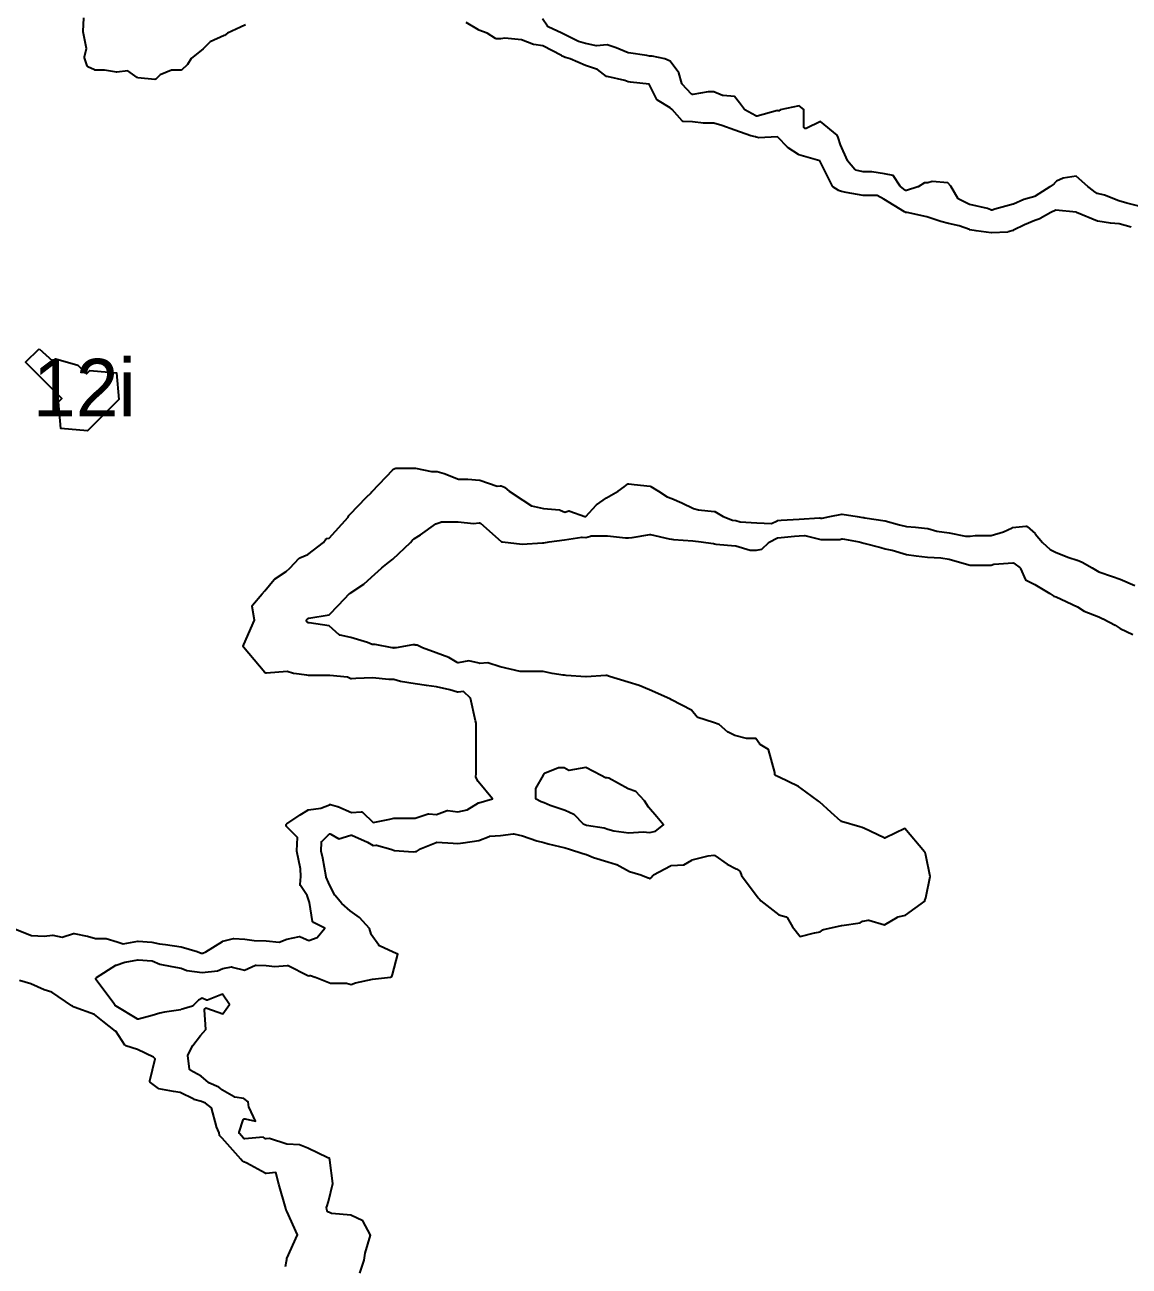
# Model space of a CAD drawing. Header units: millimetres. Extents: x 0 to 500, y 0 to 700.
# Drawn here: x 308.2 to 356.2, y 426.8 to 480.7 of the extents above; entities that cross this region are included whole.
import ezdxf
from ezdxf.enums import TextEntityAlignment as Align

# ---------------------------------------------------------------- set-up
doc = ezdxf.new("R2010")
doc.units = ezdxf.units.MM
doc.layers.add('CORTE', color=1, linetype='Continuous')
doc.layers.add('GRABADO', color=5, linetype='Continuous')

msp = doc.modelspace()

# ---------------------------------------------------------------- linework, layer by layer
at = {"layer": 'CORTE'}
for points in [[(317.796, 480.749), (317.79, 480.746), (317.57, 480.645), (317.009, 480.385), (316.875, 480.285), (316.868, 480.28), (316.263, 480.008), (315.956, 479.701), (315.953, 479.699), (315.44, 479.288), (315.273, 479.02), (315.271, 479.017), (315.266, 479.011), (315.261, 479.006), (315.028, 478.797), (315.023, 478.792), (315.011, 478.785), (315.005, 478.782), (315.002, 478.781), (314.996, 478.779), (314.987, 478.778), (314.98, 478.777), (314.587, 478.777), (314.094, 478.58), (313.915, 478.401), (313.912, 478.398), (313.905, 478.392), (313.898, 478.388), (313.889, 478.384), (313.878, 478.381), (313.867, 478.379), (313.858, 478.379), (313.117, 478.453), (313.109, 478.454), (313.097, 478.458), (313.088, 478.462), (313.083, 478.465), (312.679, 478.749), (312.206, 478.695), (312.199, 478.694), (312.19, 478.695), (311.665, 478.785), (311.266, 478.785), (311.257, 478.786), (311.249, 478.788), (311.242, 478.792), (310.954, 478.926), (310.948, 478.929), (310.94, 478.934), (310.933, 478.94), (310.929, 478.945), (310.926, 478.948), (310.921, 478.954), (310.916, 478.964), (310.914, 478.97), (310.803, 479.314), (310.8, 479.321), (310.799, 479.331), (310.799, 479.336), (310.799, 479.341), (310.799, 479.349), (310.8, 479.355), (310.884, 479.714), (310.743, 480.437), (310.742, 480.442), (310.742, 480.447), (310.742, 480.452), (310.776, 481.058)], [(356.245, 471.965), (355.725, 472.112), (355.352, 472.138), (355.349, 472.139), (354.8, 472.221), (354.792, 472.222), (354.783, 472.226), (353.875, 472.6), (353.868, 472.604), (353.862, 472.608), (352.971, 472.701), (352.762, 472.602), (352.291, 472.334), (352.286, 472.332), (352.281, 472.33), (352.059, 472.257), (351.617, 472.065), (351.138, 471.825), (351.134, 471.823), (351.129, 471.822), (350.901, 471.753), (350.896, 471.752), (350.889, 471.751), (350.181, 471.722), (350.176, 471.722), (350.172, 471.722), (349.51, 471.804), (349.238, 471.851), (349.231, 471.852), (349.227, 471.854), (348.781, 472.026), (348.31, 472.124), (347.987, 472.209), (347.985, 472.209), (347.381, 472.407), (346.514, 472.596), (346.485, 472.604), (346.481, 472.603), (346.477, 472.603), (346.469, 472.603), (346.462, 472.604), (346.455, 472.605), (346.449, 472.607), (346.442, 472.61), (346.433, 472.615), (346.411, 472.632), (345.51, 473.172), (345.217, 473.332), (344.616, 473.332), (344.609, 473.333), (343.878, 473.47), (343.877, 473.47), (343.676, 473.514), (343.541, 473.553), (343.535, 473.556), (343.528, 473.559), (343.523, 473.562), (343.296, 473.72), (343.293, 473.722), (343.285, 473.728), (343.278, 473.737), (343.276, 473.74), (343.274, 473.744), (342.741, 474.81), (342.725, 474.837), (341.818, 475.109), (341.809, 475.112), (341.802, 475.116), (341.353, 475.405), (341.346, 475.41), (341.342, 475.415), (340.885, 475.891), (340.059, 475.848), (340.052, 475.848), (340.042, 475.849), (340.035, 475.851), (339.971, 475.872), (339.932, 475.879), (339.929, 475.88), (339.736, 475.932), (339.038, 476.176), (338.48, 476.371), (338.126, 476.473), (337.681, 476.473), (337.676, 476.474), (337.204, 476.534), (336.799, 476.552), (336.791, 476.552), (336.779, 476.555), (336.77, 476.559), (336.763, 476.563), (336.759, 476.566), (336.752, 476.571), (336.748, 476.576), (336.311, 477.064), (336.237, 477.143), (335.676, 477.479), (335.671, 477.482), (335.666, 477.487), (335.659, 477.493), (335.654, 477.5), (335.653, 477.501), (335.65, 477.506), (335.319, 478.168), (334.505, 478.253), (334.42, 478.267), (334.414, 478.267), (334.406, 478.27), (334.403, 478.271), (334.259, 478.334), (333.489, 478.497), (333.484, 478.498), (333.475, 478.501), (333.467, 478.505), (333.461, 478.509), (333.081, 478.805), (332.552, 478.978), (332.549, 478.979), (331.887, 479.268), (331.682, 479.328), (331.676, 479.329), (331.671, 479.332), (331.62, 479.357), (331.508, 479.408), (331.506, 479.409), (330.702, 479.831), (330.309, 479.89), (330.303, 479.891), (330.295, 479.893), (329.782, 480.098), (329.05, 480.163), (328.877, 480.145), (328.677, 480.145), (328.67, 480.146), (328.66, 480.148), (328.652, 480.152), (328.647, 480.154), (328.643, 480.156), (328.289, 480.383), (327.921, 480.518), (327.915, 480.521), (327.909, 480.524), (327.368, 480.849)], [(307.66, 441.532), (308.509, 441.206), (309.052, 441.18), (309.413, 441.225), (309.417, 441.225), (309.422, 441.225), (309.432, 441.225), (309.83, 441.126), (310.325, 441.291), (310.33, 441.293), (310.337, 441.294), (310.346, 441.294), (310.355, 441.294), (310.36, 441.293), (310.925, 441.18), (310.928, 441.179), (311.283, 441.079), (311.724, 441.079), (311.731, 441.078), (311.736, 441.077), (311.741, 441.077), (312.221, 440.926), (312.483, 440.844), (313.113, 440.955), (313.12, 440.956), (313.128, 440.956), (313.721, 440.914), (313.726, 440.913), (314.063, 440.841), (314.32, 440.817), (314.994, 440.708), (314.998, 440.707), (315.696, 440.503), (315.868, 440.439), (315.906, 440.434), (315.941, 440.437), (316.077, 440.498), (316.791, 440.949), (316.797, 440.952), (316.806, 440.956), (316.811, 440.957), (317.268, 441.073), (317.272, 441.074), (317.279, 441.075), (317.286, 441.075), (317.764, 441.051), (317.767, 441.05), (318.167, 440.99), (318.689, 440.966), (319.261, 440.913), (319.585, 441.043), (319.592, 441.045), (320.138, 441.154), (320.143, 441.155), (320.15, 441.155), (320.157, 441.155), (320.166, 441.154), (320.177, 441.15), (320.54, 440.992), (320.906, 441.112), (321.244, 441.518), (320.743, 441.766), (320.738, 441.769), (320.732, 441.773), (320.726, 441.778), (320.722, 441.782), (320.718, 441.786), (320.713, 441.794), (320.709, 441.802), (320.707, 441.807), (320.705, 441.812), (320.704, 441.818), (320.567, 442.637), (320.468, 442.934), (320.177, 443.371), (320.175, 443.375), (320.172, 443.38), (320.168, 443.389), (320.166, 443.399), (320.165, 443.404), (320.165, 443.411), (320.165, 443.417), (320.195, 443.768), (320.181, 444.094), (320.026, 444.867), (320.026, 444.872), (320.026, 444.877), (320.045, 445.462), (319.575, 445.939), (319.571, 445.944), (319.569, 445.948), (319.565, 445.953), (319.56, 445.963), (319.557, 445.977), (319.556, 445.985), (319.556, 445.99), (319.556, 445.997), (319.557, 446.004), (319.559, 446.011), (319.561, 446.019), (319.565, 446.026), (319.568, 446.031), (319.574, 446.039), (319.58, 446.045), (319.581, 446.046), (319.586, 446.05), (320.173, 446.438), (320.497, 446.651), (320.502, 446.654), (320.508, 446.657), (320.513, 446.659), (320.52, 446.661), (320.526, 446.662), (321.07, 446.727), (321.435, 446.884), (321.44, 446.885), (321.445, 446.887), (321.455, 446.889), (321.465, 446.889), (321.472, 446.888), (321.479, 446.887), (321.79, 446.807), (321.795, 446.805), (322.401, 446.548), (322.813, 446.577), (322.818, 446.577), (322.825, 446.577), (322.834, 446.575), (322.842, 446.573), (322.847, 446.571), (322.854, 446.567), (322.862, 446.561), (322.866, 446.558), (323.338, 446.117), (324.061, 446.262), (324.227, 446.295), (324.232, 446.296), (324.239, 446.296), (325.156, 446.296), (325.721, 446.485), (325.726, 446.486), (325.733, 446.487), (325.742, 446.488), (325.747, 446.488), (326.084, 446.455), (326.546, 446.633), (326.552, 446.635), (326.561, 446.637), (326.569, 446.637), (326.573, 446.637), (326.579, 446.637), (327.018, 446.567), (327.416, 446.662), (327.91, 446.958), (327.912, 446.959), (327.919, 446.963), (327.925, 446.965), (328.511, 447.141), (327.888, 447.888), (327.882, 447.896), (327.878, 447.904), (327.799, 448.094), (327.798, 448.098), (327.796, 448.103), (327.794, 448.113), (327.794, 448.123), (327.802, 448.216), (327.802, 450.43), (327.786, 450.526), (327.563, 451.509), (327.262, 451.792), (327.024, 451.771), (327.018, 451.771), (327.013, 451.772), (327.009, 451.772), (327.002, 451.773), (326.666, 451.878), (326.081, 451.995), (325.646, 452.06), (325.157, 452.134), (324.525, 452.228), (324.521, 452.229), (324.517, 452.23), (324.229, 452.326), (324.022, 452.326), (323.313, 452.389), (322.582, 452.356), (322.39, 452.348), (322.386, 452.348), (322.379, 452.348), (322.37, 452.35), (322.36, 452.353), (322.228, 452.418), (321.459, 452.497), (320.534, 452.497), (320.53, 452.497), (320.46, 452.504), (319.888, 452.585), (319.883, 452.586), (319.602, 452.665), (318.703, 452.602), (318.686, 452.601), (318.681, 452.601), (318.674, 452.601), (318.666, 452.603), (318.66, 452.604), (318.655, 452.606), (318.65, 452.609), (318.639, 452.615), (318.632, 452.622), (318.628, 452.625), (317.711, 453.726), (317.709, 453.729), (317.706, 453.733), (317.703, 453.74), (317.699, 453.748), (317.696, 453.76), (317.695, 453.771), (317.696, 453.778), (317.697, 453.784), (317.698, 453.791), (317.7, 453.798), (317.702, 453.802), (317.722, 453.843), (318.189, 454.893), (318.088, 455.495), (318.087, 455.501), (318.087, 455.513), (318.088, 455.524), (318.091, 455.531), (318.093, 455.538), (318.096, 455.545), (318.099, 455.549), (318.102, 455.554), (318.51, 456.043), (318.512, 456.045), (318.628, 456.164), (319.039, 456.658), (319.043, 456.662), (319.05, 456.669), (319.055, 456.672), (319.563, 457.011), (319.722, 457.159), (320.127, 457.585), (320.132, 457.589), (320.138, 457.594), (320.143, 457.597), (320.148, 457.6), (320.498, 457.752), (321.176, 458.27), (321.277, 458.411), (321.279, 458.415), (321.288, 458.424), (321.298, 458.431), (321.308, 458.436), (321.315, 458.439), (321.318, 458.44), (321.423, 458.463), (322.251, 459.366), (322.263, 459.414), (322.264, 459.419), (322.267, 459.426), (322.272, 459.434), (322.276, 459.44), (322.28, 459.444), (322.335, 459.501), (323.031, 460.216), (323.258, 460.443), (323.272, 460.463), (323.288, 460.485), (323.291, 460.49), (324.187, 461.431), (324.191, 461.435), (324.2, 461.442), (324.205, 461.445), (324.208, 461.447), (324.316, 461.495), (324.321, 461.497), (324.331, 461.5), (324.34, 461.501), (324.344, 461.501), (325.17, 461.501), (325.174, 461.501), (325.18, 461.501), (325.871, 461.35), (326.1, 461.35), (326.107, 461.349), (326.112, 461.348), (326.417, 461.263), (326.421, 461.262), (327.035, 461.016), (327.441, 461.016), (327.954, 460.972), (327.96, 460.971), (327.968, 460.969), (328.719, 460.712), (328.866, 460.732), (328.873, 460.732), (328.88, 460.732), (328.885, 460.731), (328.892, 460.73), (328.899, 460.728), (329.039, 460.671), (329.044, 460.669), (329.049, 460.666), (329.055, 460.662), (329.243, 460.501), (329.841, 460.102), (330.209, 459.856), (330.737, 459.751), (331.429, 459.682), (331.438, 459.681), (331.447, 459.678), (331.449, 459.677), (331.657, 459.589), (331.829, 459.637), (331.835, 459.638), (331.844, 459.64), (331.851, 459.64), (331.859, 459.639), (331.866, 459.638), (331.87, 459.636), (332.519, 459.403), (332.565, 459.397), (333.024, 459.893), (333.03, 459.899), (333.035, 459.903), (333.463, 460.203), (333.466, 460.204), (333.966, 460.504), (334.237, 460.681), (334.384, 460.805), (334.39, 460.81), (334.396, 460.813), (334.4, 460.815), (334.409, 460.819), (334.424, 460.822), (334.434, 460.822), (334.438, 460.822), (334.672, 460.793), (335.369, 460.71), (335.376, 460.708), (335.381, 460.707), (335.389, 460.704), (335.722, 460.504), (336.102, 460.251), (336.307, 460.184), (336.31, 460.183), (336.742, 459.995), (336.744, 459.994), (337.238, 459.747), (337.456, 459.681), (338.145, 459.622), (338.153, 459.621), (338.163, 459.618), (338.17, 459.615), (338.174, 459.613), (338.534, 459.397), (338.94, 459.234), (339.074, 459.222), (339.078, 459.221), (339.081, 459.22), (339.272, 459.167), (339.994, 459.126), (340.637, 459.089), (340.882, 459.213), (340.889, 459.217), (340.901, 459.22), (340.907, 459.221), (341.051, 459.235), (341.838, 459.283), (342.71, 459.337), (342.715, 459.337), (342.722, 459.336), (342.728, 459.335), (342.777, 459.324), (342.827, 459.324), (343.169, 459.403), (343.68, 459.505), (343.687, 459.506), (343.701, 459.506), (344.345, 459.403), (344.596, 459.357), (344.635, 459.35), (344.686, 459.34), (345.56, 459.214), (345.565, 459.213), (346.187, 459.034), (346.486, 458.965), (346.877, 458.929), (347.408, 458.88), (347.415, 458.879), (347.422, 458.877), (347.803, 458.754), (348.337, 458.69), (348.34, 458.69), (349.049, 458.548), (349.25, 458.539), (349.476, 458.57), (349.481, 458.571), (350.168, 458.571), (350.704, 458.738), (351.078, 458.91), (351.083, 458.911), (351.088, 458.913), (351.095, 458.914), (351.672, 458.98), (351.679, 458.98), (351.688, 458.98), (351.692, 458.979), (351.699, 458.978), (351.71, 458.974), (351.718, 458.969), (351.723, 458.966), (351.726, 458.963), (352.08, 458.654), (352.085, 458.651), (352.403, 458.269), (352.733, 457.958), (352.988, 457.839), (353.543, 457.617), (353.906, 457.508), (353.911, 457.507), (354.117, 457.414), (354.12, 457.412), (354.546, 457.174), (354.547, 457.173), (354.843, 456.996), (355.44, 456.791), (355.765, 456.68), (356.412, 456.402)], [(319.536, 426.83), (319.569, 427.063), (319.569, 427.069), (319.571, 427.075), (319.574, 427.083), (319.579, 427.092), (319.583, 427.098), (319.588, 427.103), (319.591, 427.107), (319.592, 427.108), (319.59, 427.113), (319.588, 427.115), (319.586, 427.12), (319.583, 427.131), (319.581, 427.14), (319.581, 427.145), (319.581, 427.15), (319.582, 427.16), (319.585, 427.171), (319.587, 427.177), (320.054, 428.204), (319.587, 429.231), (319.564, 429.291), (319.563, 429.294), (319.559, 429.309), (319.545, 429.334), (319.542, 429.338), (319.54, 429.343), (319.538, 429.347), (319.244, 430.407), (319.103, 430.915), (318.69, 430.87), (318.683, 430.87), (318.676, 430.87), (318.671, 430.871), (318.663, 430.873), (318.653, 430.876), (318.649, 430.878), (317.856, 431.311), (317.726, 431.382), (317.675, 431.401), (317.669, 431.403), (317.663, 431.407), (317.656, 431.411), (317.647, 431.419), (317.643, 431.424), (317.591, 431.491), (316.776, 432.407), (316.689, 432.492), (316.683, 432.499), (316.676, 432.509), (316.673, 432.516), (316.67, 432.524), (316.669, 432.531), (316.652, 432.628), (316.529, 432.901), (316.527, 432.907), (316.316, 433.718), (316.052, 433.921), (315.879, 433.997), (315.549, 434.089), (315.543, 434.091), (314.954, 434.381), (314.661, 434.435), (314.037, 434.55), (314.031, 434.552), (314.019, 434.556), (314.013, 434.56), (314.01, 434.562), (313.667, 434.814), (313.659, 434.821), (313.653, 434.83), (313.65, 434.834), (313.645, 434.842), (313.641, 434.854), (313.639, 434.864), (313.639, 434.871), (313.639, 434.876), (313.639, 434.881), (313.64, 434.887), (313.874, 435.849), (313.804, 435.923), (313.097, 436.246), (312.593, 436.419), (312.586, 436.422), (312.581, 436.425), (312.577, 436.427), (312.571, 436.432), (312.565, 436.437), (312.561, 436.442), (312.559, 436.445), (312.16, 437.043), (312.155, 437.047), (312.153, 437.048), (311.598, 437.484), (311.235, 437.768), (310.357, 438.092), (310.354, 438.094), (310.317, 438.111), (310.3, 438.117), (310.292, 438.121), (310.285, 438.126), (310.279, 438.13), (310.275, 438.134), (310.259, 438.151), (309.387, 438.739), (309.054, 438.839), (309.05, 438.841), (308.467, 439.106), (307.976, 439.248)]]:
    msp.add_lwpolyline(points, dxfattribs=at)
for points in [[(308.829, 466.682), (309.415, 466.157), (309.562, 466.241), (310.512, 465.969), (310.886, 465.595), (311.03, 465.739), (312.19, 465.634), (312.295, 464.475), (310.935, 463.115), (309.776, 463.22), (309.671, 464.379), (309.815, 464.524), (308.875, 465.463), (308.243, 466.096), (308.829, 466.682)], [(334.434, 445.656), (335.054, 445.7), (335.352, 445.677), (335.595, 445.735), (335.945, 446.002), (335.647, 446.358), (335.297, 446.779), (335.118, 447.055), (334.743, 447.46), (334.401, 447.569), (333.565, 448.038), (333.496, 448.054), (333.417, 448.054), (333.238, 448.146), (332.567, 448.492), (331.83, 448.365), (331.632, 448.484), (331.378, 448.484), (330.771, 448.243), (330.711, 448.17), (330.384, 447.582), (330.384, 447.148), (330.633, 447.023), (330.755, 446.978), (331.014, 446.859), (331.679, 446.641), (332.051, 446.479), (332.456, 446.054), (332.598, 446), (333.364, 445.874), (333.527, 445.825), (333.784, 445.748), (334.434, 445.656)]]:
    msp.add_lwpolyline(points, close=True, dxfattribs=at)
at = {"layer": 'GRABADO'}
for points in [[(356.642, 472.857), (356.056, 472.998), (356.054, 472.998), (355.713, 473.1), (355.71, 473.101), (355.087, 473.351), (354.791, 473.422), (354.782, 473.425), (354.775, 473.429), (354.772, 473.43), (354.618, 473.532), (354.616, 473.533), (354.366, 473.723), (353.861, 474.177), (353.3, 474.093), (353.003, 473.963), (352.906, 473.857), (352.901, 473.852), (352.896, 473.849), (352.72, 473.719), (352.071, 473.303), (352.065, 473.3), (352.057, 473.296), (351.586, 473.164), (351.133, 472.963), (351.127, 472.961), (350.327, 472.748), (350.204, 472.707), (350.198, 472.705), (350.187, 472.703), (350.182, 472.703), (350.177, 472.703), (350.17, 472.703), (350.161, 472.705), (350.153, 472.708), (350.009, 472.773), (349.237, 472.941), (349.23, 472.943), (349.221, 472.947), (348.765, 473.171), (348.761, 473.173), (348.755, 473.177), (348.748, 473.183), (348.744, 473.188), (348.739, 473.194), (348.736, 473.198), (348.411, 473.738), (348.288, 473.894), (347.606, 473.943), (347.418, 473.894), (347.412, 473.892), (347.405, 473.892), (347.267, 473.892), (346.997, 473.718), (346.992, 473.715), (346.982, 473.711), (346.978, 473.709), (346.493, 473.554), (346.486, 473.553), (346.479, 473.552), (346.467, 473.552), (346.46, 473.553), (346.455, 473.554), (346.449, 473.556), (346.442, 473.559), (346.435, 473.563), (346.43, 473.566), (346.225, 473.722), (346.219, 473.727), (346.215, 473.732), (346.212, 473.735), (345.907, 474.199), (345.534, 474.276), (344.991, 474.366), (344.617, 474.366), (344.611, 474.366), (344.607, 474.367), (344.289, 474.443), (344.284, 474.445), (344.277, 474.448), (344.269, 474.452), (344.265, 474.455), (344.26, 474.458), (344.256, 474.462), (344.253, 474.465), (343.936, 474.845), (343.932, 474.85), (343.928, 474.856), (343.927, 474.86), (343.626, 475.536), (343.624, 475.54), (343.524, 475.856), (343.48, 475.957), (342.758, 476.545), (342.135, 476.251), (342.131, 476.25), (342.125, 476.248), (342.116, 476.246), (342.109, 476.246), (342.102, 476.246), (342.088, 476.247), (342.076, 476.252), (342.071, 476.255), (342.068, 476.257), (342.061, 476.261), (342.054, 476.268), (342.05, 476.271), (342.045, 476.278), (342.039, 476.287), (342.037, 476.292), (342.036, 476.295), (342.033, 476.304), (342.032, 476.316), (342.032, 477.078), (341.825, 477.234), (341.013, 477.054), (341.009, 477.046), (341.006, 477.041), (340.997, 477.029), (340.989, 477.023), (340.985, 477.02), (340.979, 477.016), (340.975, 477.014), (340.966, 477.011), (340.955, 477.008), (340.943, 477.007), (340.932, 477.008), (340.923, 477.01), (340.914, 477.013), (340.909, 477.016), (340.902, 477.02), (340.895, 477.025), (340.894, 477.026), (340.009, 476.786), (340.004, 476.785), (339.994, 476.784), (339.987, 476.784), (339.982, 476.784), (339.974, 476.785), (339.967, 476.787), (339.961, 476.789), (339.955, 476.792), (339.478, 477.051), (339.47, 477.056), (339.463, 477.062), (339.458, 477.068), (339.456, 477.071), (339.248, 477.362), (339.025, 477.629), (338.526, 477.675), (338.518, 477.676), (338.51, 477.679), (338.122, 477.834), (337.878, 477.834), (337.221, 477.721), (337.215, 477.721), (337.208, 477.721), (337.201, 477.721), (337.193, 477.722), (337.186, 477.724), (337.179, 477.727), (337.173, 477.73), (337.168, 477.734), (337.161, 477.739), (337.156, 477.744), (336.758, 478.176), (336.755, 478.179), (336.75, 478.186), (336.745, 478.196), (336.742, 478.202), (336.603, 478.657), (336.236, 479.17), (335.995, 479.267), (335.453, 479.385), (335.359, 479.381), (335.355, 479.381), (335.346, 479.381), (335.339, 479.383), (335.217, 479.416), (334.42, 479.536), (334.413, 479.537), (334.405, 479.539), (333.88, 479.749), (333.496, 479.878), (333.036, 479.834), (333.028, 479.834), (333.017, 479.835), (332.563, 479.934), (332.561, 479.934), (332.258, 480.022), (332.255, 480.024), (332.25, 480.025), (331.62, 480.338), (331.524, 480.382), (330.927, 480.664), (330.922, 480.666), (330.915, 480.671), (330.91, 480.675), (330.906, 480.679), (330.902, 480.684), (330.898, 480.689), (330.691, 481.01)], [(322.764, 426.541), (322.946, 427.108), (322.985, 427.41), (322.986, 427.416), (323.222, 428.196), (322.893, 428.816), (322.369, 429.058), (321.543, 429.134), (321.539, 429.135), (321.53, 429.136), (321.439, 429.173), (321.395, 429.185), (321.388, 429.186), (321.38, 429.19), (321.374, 429.194), (321.367, 429.198), (321.362, 429.203), (321.358, 429.208), (321.352, 429.214), (321.346, 429.224), (321.344, 429.23), (321.341, 429.237), (321.34, 429.243), (321.329, 429.303), (321.317, 429.391), (321.316, 429.398), (321.317, 429.407), (321.317, 429.414), (321.319, 429.42), (321.39, 429.656), (321.589, 430.432), (321.46, 431.441), (321.445, 431.521), (321.441, 431.537), (321.44, 431.538), (321.386, 431.543), (321.38, 431.544), (321.373, 431.546), (321.366, 431.549), (320.505, 431.962), (320.137, 432.117), (319.605, 432.141), (319.601, 432.142), (319.594, 432.143), (319.588, 432.145), (318.83, 432.389), (318.693, 432.37), (318.688, 432.369), (318.678, 432.369), (318.673, 432.37), (318.666, 432.371), (318.659, 432.373), (318.653, 432.375), (318.646, 432.379), (318.642, 432.382), (318.554, 432.443), (317.76, 432.378), (317.752, 432.378), (317.742, 432.379), (317.735, 432.381), (317.727, 432.384), (317.716, 432.39), (317.709, 432.395), (317.708, 432.396), (317.703, 432.4), (317.529, 432.603), (317.525, 432.607), (317.521, 432.613), (317.517, 432.621), (317.515, 432.629), (317.513, 432.637), (317.512, 432.643), (317.511, 432.65), (317.512, 432.657), (317.513, 432.667), (317.686, 433.194), (317.688, 433.199), (317.691, 433.207), (317.695, 433.213), (317.701, 433.221), (317.709, 433.229), (317.719, 433.235), (317.729, 433.24), (317.738, 433.243), (317.745, 433.245), (317.747, 433.245), (317.757, 433.246), (317.769, 433.245), (317.772, 433.244), (318.226, 433.145), (317.947, 433.731), (317.944, 433.737), (317.942, 433.744), (317.941, 433.748), (317.904, 433.982), (317.726, 434.125), (317.326, 434.188), (317.32, 434.19), (317.315, 434.192), (317.311, 434.193), (317.306, 434.195), (316.79, 434.492), (316.786, 434.495), (316.631, 434.615), (316.195, 434.806), (316.188, 434.81), (316.182, 434.815), (315.861, 435.097), (315.396, 435.357), (315.39, 435.361), (315.385, 435.365), (315.38, 435.37), (315.374, 435.377), (315.371, 435.383), (315.368, 435.387), (315.364, 435.396), (315.361, 435.406), (315.361, 435.41), (315.286, 435.976), (315.285, 435.983), (315.286, 435.992), (315.287, 435.999), (315.288, 436.004), (315.29, 436.013), (315.507, 436.423), (315.51, 436.428), (315.511, 436.43), (315.845, 436.857), (315.845, 436.858), (316.066, 437.122), (316.018, 437.98), (316.018, 437.985), (316.018, 437.991), (316.02, 438.001), (316.024, 438.014), (316.033, 438.028), (316.041, 438.037), (316.047, 438.042), (316.053, 438.046), (316.059, 438.049), (316.068, 438.053), (316.074, 438.055), (316.081, 438.057), (316.09, 438.057), (316.095, 438.057), (316.105, 438.057), (316.115, 438.054), (316.803, 437.806), (317.096, 438.211), (316.801, 438.662), (316.149, 438.401), (316.145, 438.4), (316.139, 438.398), (316.131, 438.398), (316.124, 438.397), (316.117, 438.398), (316.109, 438.398), (316.1, 438.401), (315.909, 438.478), (315.747, 438.391), (315.519, 438.157), (315.514, 438.151), (315.506, 438.146), (315.502, 438.143), (315.494, 438.139), (314.999, 437.984), (314.995, 437.983), (314.99, 437.982), (314.282, 437.871), (314.069, 437.838), (313.738, 437.734), (313.144, 437.572), (313.139, 437.571), (313.13, 437.57), (313.123, 437.57), (313.114, 437.57), (313.106, 437.572), (313.102, 437.574), (313.094, 437.577), (313.088, 437.58), (312.174, 438.128), (312.172, 438.13), (312.155, 438.141), (312.153, 438.143), (312.149, 438.146), (312.144, 438.15), (312.137, 438.155), (312.132, 438.162), (312.07, 438.246), (311.313, 439.275), (311.309, 439.28), (311.305, 439.288), (311.303, 439.295), (311.3, 439.303), (311.298, 439.313), (311.298, 439.322), (311.299, 439.332), (311.302, 439.345), (311.305, 439.352), (311.308, 439.356), (311.312, 439.364), (311.317, 439.369), (311.321, 439.374), (311.327, 439.379), (311.331, 439.382), (312.161, 439.911), (312.166, 439.914), (312.172, 439.916), (312.554, 440.045), (312.56, 440.047), (312.567, 440.049), (313.115, 440.14), (313.121, 440.141), (313.128, 440.141), (313.72, 440.101), (313.728, 440.1), (313.739, 440.097), (314.073, 439.954), (314.6, 439.864), (314.995, 439.782), (314.997, 439.782), (315.001, 439.78), (315.244, 439.69), (315.906, 439.597), (316.582, 439.668), (316.802, 439.766), (316.808, 439.768), (316.815, 439.77), (317.188, 439.836), (317.195, 439.837), (317.201, 439.837), (317.211, 439.837), (317.217, 439.835), (317.75, 439.7), (318.223, 439.909), (318.228, 439.911), (318.236, 439.913), (318.24, 439.914), (318.246, 439.914), (318.252, 439.914), (318.688, 439.895), (319.072, 439.861), (319.607, 439.902), (319.612, 439.902), (319.617, 439.902), (319.625, 439.901), (319.631, 439.899), (319.636, 439.898), (319.641, 439.895), (320.502, 439.462), (320.538, 439.454), (320.581, 439.462), (320.587, 439.462), (320.601, 439.462), (320.612, 439.46), (320.824, 439.392), (320.827, 439.391), (321.477, 439.131), (322.173, 439.131), (322.179, 439.13), (322.184, 439.13), (322.384, 439.081), (322.569, 439.148), (322.574, 439.149), (323.301, 439.308), (323.305, 439.308), (324.086, 439.393), (324.145, 439.417), (324.169, 439.505), (324.414, 440.39), (324.211, 440.481), (323.606, 440.753), (323.602, 440.755), (323.594, 440.761), (323.582, 440.772), (323.578, 440.778), (323.252, 441.247), (323.249, 441.252), (323.246, 441.257), (323.244, 441.264), (323.172, 441.506), (322.749, 441.98), (322.343, 442.277), (322.341, 442.279), (321.971, 442.6), (321.967, 442.603), (321.965, 442.606), (321.684, 442.944), (321.68, 442.948), (321.677, 442.954), (321.395, 443.494), (321.393, 443.498), (321.302, 443.741), (321.3, 443.746), (321.298, 443.752), (321.144, 444.568), (321.073, 444.864), (321.072, 444.87), (321.072, 444.876), (321.072, 444.88), (321.086, 445.246), (321.088, 445.256), (321.09, 445.263), (321.092, 445.269), (321.096, 445.277), (321.099, 445.282), (321.102, 445.286), (321.107, 445.291), (321.411, 445.595), (321.415, 445.598), (321.42, 445.603), (321.428, 445.607), (321.438, 445.612), (321.445, 445.614), (321.453, 445.615), (321.46, 445.616), (321.468, 445.616), (321.479, 445.614), (321.489, 445.611), (321.497, 445.607), (321.501, 445.605), (321.841, 445.401), (322.371, 445.56), (322.377, 445.561), (322.38, 445.562), (322.389, 445.563), (322.403, 445.561), (322.413, 445.558), (323.092, 445.253), (323.095, 445.251), (323.331, 445.115), (323.456, 445.13), (323.463, 445.131), (323.467, 445.13), (323.476, 445.13), (324.106, 444.95), (324.109, 444.949), (324.257, 444.897), (325.071, 444.839), (325.159, 444.85), (325.219, 444.857), (325.342, 444.941), (325.347, 444.944), (325.352, 444.947), (326.069, 445.246), (326.078, 445.249), (326.086, 445.25), (326.092, 445.25), (326.096, 445.25), (326.806, 445.213), (326.807, 445.213), (327.019, 445.192), (327.237, 445.225), (327.927, 445.328), (328.378, 445.509), (328.385, 445.511), (328.394, 445.513), (328.398, 445.514), (328.866, 445.551), (329.421, 445.618), (329.427, 445.618), (329.436, 445.618), (329.441, 445.617), (329.819, 445.538), (329.824, 445.536), (330.449, 445.308), (330.744, 445.237), (330.746, 445.237), (330.936, 445.18), (331.671, 445.012), (331.675, 445.011), (331.853, 444.949), (332.446, 444.764), (332.604, 444.714), (332.903, 444.589), (333.527, 444.402), (333.902, 444.29), (333.909, 444.288), (333.916, 444.284), (334.46, 443.977), (334.952, 443.838), (334.956, 443.836), (335.28, 443.707), (335.284, 443.705), (335.348, 443.67), (335.396, 443.712), (335.495, 443.82), (335.499, 443.823), (335.505, 443.828), (335.512, 443.832), (336.25, 444.231), (336.257, 444.234), (336.271, 444.238), (336.828, 444.272), (337.174, 444.479), (337.18, 444.482), (337.185, 444.484), (337.189, 444.485), (337.878, 444.663), (337.884, 444.664), (338.128, 444.689), (338.137, 444.69), (338.152, 444.688), (338.158, 444.686), (338.166, 444.684), (338.173, 444.68), (338.177, 444.678), (338.704, 444.308), (339.101, 444.097), (339.104, 444.095), (339.25, 443.997), (339.254, 443.994), (339.258, 443.99), (339.262, 443.986), (339.266, 443.981), (339.272, 443.972), (339.275, 443.964), (339.329, 443.802), (340.047, 442.845), (340.109, 442.779), (340.112, 442.776), (340.162, 442.708), (340.949, 442.1), (341.272, 442.017), (341.279, 442.015), (341.288, 442.011), (341.296, 442.005), (341.302, 442.001), (341.309, 441.994), (341.314, 441.986), (341.548, 441.585), (341.872, 441.153), (342.504, 441.322), (342.508, 441.323), (342.739, 441.357), (342.856, 441.445), (342.862, 441.449), (342.871, 441.454), (342.876, 441.456), (342.881, 441.457), (343.608, 441.616), (343.676, 441.636), (343.681, 441.637), (344.477, 441.757), (344.582, 441.82), (344.588, 441.825), (344.601, 441.829), (344.606, 441.83), (344.822, 441.873), (344.827, 441.874), (344.834, 441.874), (344.841, 441.874), (344.846, 441.873), (344.853, 441.872), (345.538, 441.666), (346.105, 442.006), (346.11, 442.009), (346.119, 442.012), (346.124, 442.014), (346.442, 442.091), (347.29, 442.7), (347.294, 442.716), (347.327, 442.837), (347.52, 443.766), (347.327, 444.696), (347.298, 444.802), (347.274, 444.83), (346.425, 445.85), (346.425, 445.85), (345.578, 445.443), (345.573, 445.441), (345.569, 445.44), (345.559, 445.437), (345.55, 445.437), (345.545, 445.437), (345.536, 445.437), (345.526, 445.44), (345.521, 445.442), (345.517, 445.443), (344.64, 445.865), (344.598, 445.877), (344.596, 445.878), (344.589, 445.881), (344.57, 445.892), (344.466, 445.917), (344.464, 445.917), (343.672, 446.154), (343.667, 446.156), (343.66, 446.159), (343.65, 446.165), (343.645, 446.17), (343.228, 446.545), (342.718, 447.005), (342.676, 447.043), (342.128, 447.436), (341.804, 447.67), (340.929, 448.091), (340.891, 448.109), (340.875, 448.113), (340.867, 448.115), (340.858, 448.119), (340.805, 448.151), (340.798, 448.157), (340.791, 448.163), (340.785, 448.172), (340.78, 448.181), (340.777, 448.188), (340.774, 448.197), (340.773, 448.206), (340.773, 448.211), (340.773, 448.285), (340.497, 449.276), (340.139, 449.491), (340.134, 449.494), (340.127, 449.5), (340.121, 449.507), (340.119, 449.51), (339.949, 449.764), (339.552, 449.764), (339.041, 449.887), (339.034, 449.889), (338.745, 450.028), (338.739, 450.031), (338.732, 450.037), (338.361, 450.37), (338.114, 450.451), (337.438, 450.672), (337.433, 450.674), (337.424, 450.679), (337.415, 450.687), (337.41, 450.691), (337.163, 450.988), (336.282, 451.441), (336.278, 451.443), (336.253, 451.46), (336.248, 451.462), (336.238, 451.466), (336.231, 451.47), (336.213, 451.482), (335.328, 451.868), (334.89, 452.059), (334.41, 452.203), (333.6, 452.446), (333.596, 452.447), (333.487, 452.494), (333.434, 452.499), (332.581, 452.435), (332.576, 452.435), (331.715, 452.5), (331.647, 452.509), (331.587, 452.509), (331.584, 452.509), (331.581, 452.51), (331.107, 452.585), (331.105, 452.586), (330.719, 452.663), (329.725, 452.663), (328.853, 452.873), (328.32, 453.043), (327.949, 453.021), (327.944, 453.021), (327.936, 453.022), (327.49, 453.129), (327.032, 453.05), (327.025, 453.049), (327.018, 453.049), (327.011, 453.05), (327.002, 453.051), (326.995, 453.054), (326.987, 453.057), (326.983, 453.059), (326.628, 453.272), (326.068, 453.482), (325.483, 453.701), (325.481, 453.702), (325.244, 453.812), (325.162, 453.817), (325.159, 453.818), (325.055, 453.832), (324.329, 453.698), (324.327, 453.698), (324.249, 453.688), (324.244, 453.687), (324.239, 453.687), (324.234, 453.688), (324.162, 453.697), (323.423, 453.833), (323.31, 453.833), (323.302, 453.834), (323.295, 453.836), (323.287, 453.839), (323.097, 453.93), (322.371, 454.147), (321.898, 454.242), (321.894, 454.243), (321.885, 454.246), (321.878, 454.25), (321.872, 454.254), (321.866, 454.259), (321.429, 454.652), (320.557, 454.783), (320.548, 454.781), (320.543, 454.781), (320.536, 454.78), (320.529, 454.781), (320.522, 454.782), (320.515, 454.784), (320.508, 454.786), (320.502, 454.789), (320.495, 454.793), (320.49, 454.796), (320.474, 454.809), (320.469, 454.813), (320.464, 454.819), (320.46, 454.825), (320.457, 454.829), (320.452, 454.839), (320.449, 454.851), (320.448, 454.858), (320.446, 454.877), (320.446, 454.883), (320.446, 454.89), (320.447, 454.899), (320.45, 454.909), (320.454, 454.916), (320.458, 454.924), (320.462, 454.929), (320.473, 454.943), (320.476, 454.946), (320.48, 454.949), (320.492, 454.958), (320.496, 454.962), (320.5, 454.964), (320.524, 454.977), (320.529, 454.979), (320.54, 454.983), (320.546, 454.984), (321.426, 455.135), (321.826, 455.546), (322.313, 456.048), (322.317, 456.051), (322.342, 456.071), (322.344, 456.073), (322.928, 456.463), (323.265, 456.766), (323.703, 457.16), (323.705, 457.162), (324, 457.398), (324.192, 457.552), (324.961, 458.269), (325.036, 458.36), (325.04, 458.363), (325.119, 458.435), (325.124, 458.438), (325.128, 458.441), (325.393, 458.6), (326.051, 459.074), (326.054, 459.076), (326.062, 459.081), (326.274, 459.157), (326.278, 459.158), (326.283, 459.159), (326.292, 459.161), (327.024, 459.161), (327.692, 459.099), (327.944, 459.119), (327.954, 459.119), (327.966, 459.117), (327.973, 459.114), (327.976, 459.113), (327.984, 459.11), (327.993, 459.103), (328.887, 458.316), (328.911, 458.297), (328.95, 458.292), (329.802, 458.203), (330.688, 458.25), (330.692, 458.25), (330.724, 458.248), (330.749, 458.251), (330.976, 458.292), (330.977, 458.292), (331.642, 458.387), (332.4, 458.497), (332.403, 458.497), (332.408, 458.497), (332.415, 458.497), (332.57, 458.479), (332.773, 458.549), (332.778, 458.551), (332.787, 458.553), (332.794, 458.553), (333.507, 458.553), (333.511, 458.553), (334.29, 458.468), (334.427, 458.468), (334.583, 458.487), (335.346, 458.617), (335.352, 458.618), (335.36, 458.618), (335.367, 458.618), (335.373, 458.617), (336.182, 458.432), (336.295, 458.411), (336.297, 458.411), (336.378, 458.392), (337.217, 458.348), (337.221, 458.348), (337.576, 458.292), (338.096, 458.229), (338.101, 458.228), (338.106, 458.227), (338.154, 458.212), (338.22, 458.203), (339.072, 458.121), (339.079, 458.12), (339.083, 458.119), (339.706, 457.939), (339.982, 457.939), (340.207, 457.983), (340.511, 458.275), (340.515, 458.277), (340.519, 458.28), (340.524, 458.284), (340.884, 458.465), (340.889, 458.468), (340.897, 458.47), (340.905, 458.472), (341.63, 458.541), (341.838, 458.553), (342.067, 458.567), (342.072, 458.568), (342.083, 458.567), (342.777, 458.406), (343.592, 458.406), (343.682, 458.426), (343.688, 458.427), (343.693, 458.427), (343.7, 458.427), (343.706, 458.427), (343.806, 458.408), (344.441, 458.291), (344.64, 458.241), (345.371, 458.056), (345.373, 458.055), (345.567, 457.991), (345.862, 457.932), (345.865, 457.931), (346.489, 457.744), (346.91, 457.693), (347.407, 457.634), (347.985, 457.599), (347.989, 457.599), (348.343, 457.541), (348.592, 457.473), (349.263, 457.29), (350.167, 457.29), (350.283, 457.327), (350.29, 457.329), (350.297, 457.33), (351.103, 457.387), (351.111, 457.387), (351.123, 457.385), (351.132, 457.382), (351.14, 457.379), (351.147, 457.375), (351.151, 457.372), (351.42, 457.163), (351.426, 457.157), (351.432, 457.15), (351.436, 457.143), (351.439, 457.138), (351.662, 456.648), (352.068, 456.444), (352.712, 456.058), (352.892, 455.941), (352.987, 455.905), (352.99, 455.904), (353.204, 455.805), (353.917, 455.476), (353.922, 455.474), (354.204, 455.291), (354.835, 455.039), (354.838, 455.039), (355.022, 454.95), (355.023, 454.95), (355.546, 454.681), (355.549, 454.679), (355.774, 454.534), (356.324, 454.28)]]:
    msp.add_lwpolyline(points, dxfattribs=at)

# ---------------------------------------------------------------- texts
msp.add_text('12i', height=2.5, dxfattribs=at).set_placement((310.796, 464.993), align=Align.MIDDLE_CENTER)

doc.saveas('drawing.dxf')
